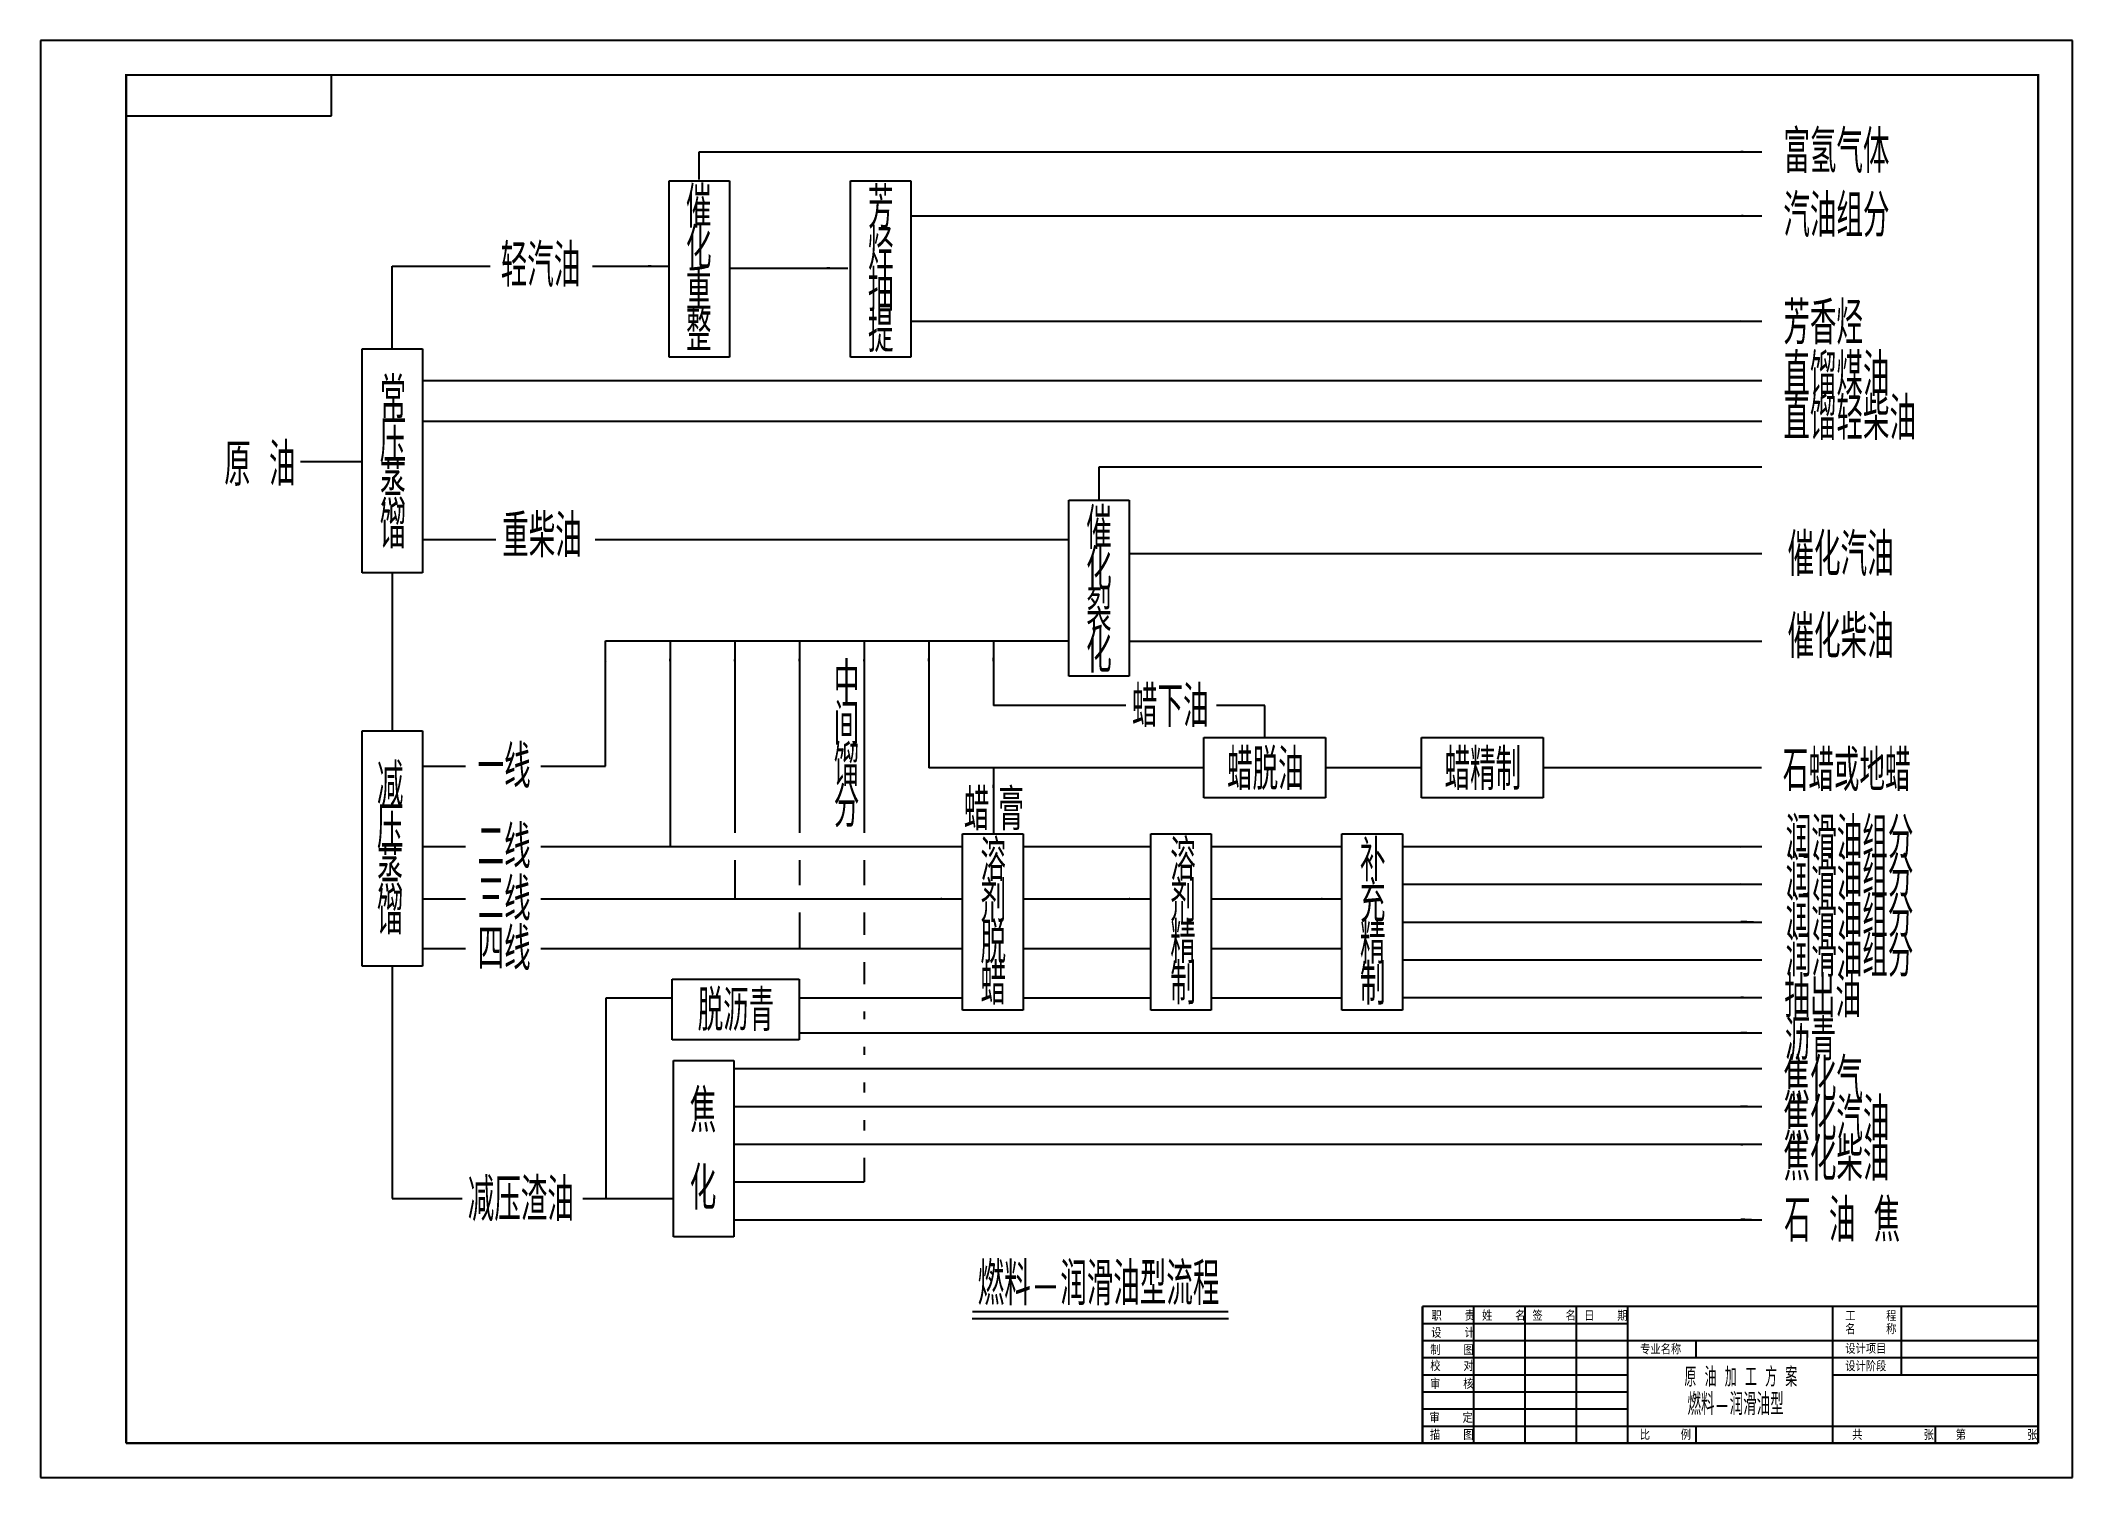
# Model space of a CAD drawing. Extents: x -55 to 256, y 386 to 1204.
# Drawn here: x -39.7 to 256.2, y 385.7 to 594.9 of the extents above; entities outside this region: 2.
import ezdxf

# ---------------------------------------------------------------- set-up
doc = ezdxf.new("R2010")
doc.units = 0
doc.header["$MEASUREMENT"] = 0
doc.layers.get('0').update_dxf_attribs({"color": 3, "linetype": 'CONTINUOUS'})
doc.styles.get("Standard").update_dxf_attribs({"font": 'romans', "width": 0.62, "bigfont": 'HZTXT.SHX'})

# ---------------------------------------------------------------- blocks, each defined once
blk = doc.blocks.new('CYFH08')
blk.add_lwpolyline([(0, 0, 0.6, 0, 0), (6, 0, 0, 0, 0)], format="xyseb")

msp = doc.modelspace()

# ---------------------------------------------------------------- linework, layer by layer
for p, q in [((256.15, 594.85), (-39.66, 594.85)), ((-39.66, 594.85), (-39.66, 385.69)), ((256.15, 385.69), (256.15, 594.85)), ((2.67, 583.9), (2.67, 589.87)), ((-27.21, 583.9), (2.67, 583.9)), ((56.23, 578.68), (210.93, 578.68)), ((56.23, 574.64), (56.23, 578.68)), ((51.83, 574.42), (60.63, 574.42)), ((51.83, 548.77), (51.83, 574.42)), ((60.63, 574.42), (60.63, 548.77)), ((78.24, 574.42), (87.04, 574.42)), ((78.24, 548.77), (78.24, 574.42)), ((87.04, 574.42), (87.04, 548.77)), ((87.04, 569.36), (210.93, 569.36)), ((11.54, 550.01), (11.54, 562.04)), ((11.54, 562.04), (25.77, 562.04)), ((40.7, 562.04), (51.83, 562.04)), ((60.63, 561.75), (77.84, 561.75)), ((87.04, 554.01), (210.93, 554.01)), ((7.14, 517.37), (7.14, 550.01)), ((7.14, 550.01), (15.93, 550.01)), ((15.93, 550.01), (15.93, 517.37)), ((60.63, 548.77), (51.83, 548.77)), ((87.04, 548.77), (78.24, 548.77)), ((15.93, 545.36), (210.93, 545.36)), ((15.93, 539.44), (210.93, 539.44)), ((7.14, 533.55), (-1.82, 533.55)), ((114.44, 532.79), (210.93, 532.79)), ((114.44, 527.96), (114.44, 532.79)), ((110.04, 527.96), (118.84, 527.96)), ((110.04, 502.31), (110.04, 527.96)), ((118.84, 527.96), (118.84, 502.31)), ((26.63, 522.2), (15.93, 522.2)), ((110.04, 522.2), (41.07, 522.2)), ((118.84, 520.17), (210.93, 520.17)), ((15.93, 517.37), (7.14, 517.37)), ((11.54, 517.37), (11.54, 494.39)), ((42.58, 489.21), (42.58, 507.47)), ((42.58, 507.47), (110.04, 507.47)), ((51.98, 507.47), (51.98, 477.53)), ((61.4, 507.47), (61.4, 479.53)), ((70.81, 507.47), (70.81, 479.53)), ((80.23, 507.47), (80.23, 479.53)), ((89.64, 507.47), (89.64, 489.01)), ((99.05, 507.47), (99.05, 498.04)), ((118.84, 507.42), (210.93, 507.42)), ((118.84, 502.31), (110.04, 502.31)), ((118.36, 498.04), (99.05, 498.04)), ((138.56, 498.04), (131.52, 498.04)), ((138.56, 493.41), (138.56, 498.04)), ((7.14, 460.13), (7.14, 494.39)), ((7.14, 494.39), (15.93, 494.39)), ((15.93, 494.39), (15.93, 460.13)), ((129.72, 493.41), (147.41, 493.41)), ((129.72, 484.61), (129.72, 493.41)), ((147.41, 493.41), (147.41, 484.61)), ((161.39, 484.61), (161.39, 493.41)), ((161.39, 493.41), (179.08, 493.41)), ((179.08, 493.41), (179.08, 484.61)), ((15.93, 489.21), (22.19, 489.21)), ((33.16, 489.21), (42.58, 489.21)), ((129.72, 489.01), (89.64, 489.01)), ((99.05, 489.01), (99.05, 479.36)), ((161.39, 489.01), (147.41, 489.01)), ((210.88, 489.01), (179.08, 489.01)), ((147.41, 484.61), (129.72, 484.61)), ((179.08, 484.61), (161.39, 484.61)), ((94.57, 453.7), (94.57, 479.36)), ((94.57, 479.36), (103.37, 479.36)), ((103.37, 479.36), (103.37, 453.7)), ((121.97, 453.7), (121.97, 479.36)), ((121.97, 479.36), (130.77, 479.36)), ((130.77, 479.36), (130.77, 453.7)), ((149.8, 453.7), (149.8, 479.36)), ((149.8, 479.36), (158.6, 479.36)), ((158.6, 479.36), (158.6, 453.7)), ((15.93, 477.53), (22.19, 477.53)), ((33.16, 477.53), (94.57, 477.53)), ((103.37, 477.53), (121.97, 477.53)), ((130.77, 477.53), (149.8, 477.53)), ((158.6, 477.53), (210.93, 477.53)), ((61.4, 475.53), (61.4, 469.92)), ((70.81, 475.53), (70.81, 471.92)), ((80.23, 475.53), (80.23, 471.92)), ((158.6, 472.03), (210.93, 472.03)), ((15.93, 469.92), (22.19, 469.92)), ((33.16, 469.92), (94.57, 469.92)), ((70.81, 467.92), (70.81, 462.68)), ((80.23, 467.92), (80.23, 464.68)), ((103.37, 469.92), (121.97, 469.92)), ((130.77, 469.92), (149.8, 469.92)), ((158.6, 466.53), (210.93, 466.53)), ((15.93, 462.68), (22.19, 462.68)), ((33.16, 462.68), (94.57, 462.68)), ((103.37, 462.68), (121.97, 462.68)), ((130.77, 462.68), (149.8, 462.68)), ((15.93, 460.13), (7.14, 460.13)), ((11.54, 460.13), (11.54, 426.3)), ((80.23, 460.68), (80.23, 457.49)), ((158.6, 461.03), (210.93, 461.03)), ((52.31, 458.2), (70.78, 458.2)), ((52.31, 449.4), (52.31, 458.2)), ((70.78, 458.2), (70.78, 449.4)), ((42.67, 426.27), (42.67, 455.49)), ((42.67, 455.49), (52.31, 455.49)), ((70.78, 455.49), (94.57, 455.49)), ((80.23, 453.49), (80.23, 452.39)), ((103.37, 453.7), (94.57, 453.7)), ((103.37, 455.49), (121.97, 455.49)), ((130.77, 453.7), (121.97, 453.7)), ((130.77, 455.49), (149.8, 455.49)), ((158.6, 453.7), (149.8, 453.7)), ((158.6, 455.53), (210.93, 455.53)), ((70.78, 450.39), (210.93, 450.39)), ((70.78, 449.4), (52.31, 449.4)), ((80.23, 448.39), (80.23, 447.2)), ((52.46, 420.73), (52.46, 446.38)), ((52.46, 446.38), (61.26, 446.38)), ((61.26, 446.38), (61.26, 420.73)), ((61.26, 445.2), (210.93, 445.2)), ((80.23, 443.2), (80.23, 441.7)), ((61.26, 439.7), (210.93, 439.7)), ((80.23, 437.7), (80.23, 436.2)), ((61.26, 434.2), (210.93, 434.2)), ((80.23, 432.2), (80.23, 428.7)), ((11.54, 426.3), (21.72, 426.3)), ((39.27, 426.27), (52.47, 426.27)), ((61.26, 428.7), (80.23, 428.7)), ((61.26, 423.2), (210.93, 423.2)), ((61.26, 420.73), (52.46, 420.73)), ((133.28, 408.77), (95.97, 408.77)), ((169, 390.67), (169, 410.59)), ((176.47, 390.67), (176.47, 410.59)), ((183.94, 390.67), (183.94, 410.59)), ((191.41, 390.67), (191.41, 410.59)), ((221.29, 390.67), (221.29, 410.59)), ((231.25, 400.63), (231.25, 410.59)), ((161.53, 408.1), (191.41, 408.1)), ((161.53, 405.61), (251.17, 405.61)), ((201.37, 403.12), (201.37, 405.61)), ((161.53, 403.12), (251.17, 403.12)), ((161.53, 400.63), (191.41, 400.63)), ((221.29, 400.63), (251.17, 400.63)), ((161.53, 398.14), (191.41, 398.14)), ((161.53, 395.65), (191.41, 395.65)), ((161.53, 393.16), (251.17, 393.16)), ((201.37, 390.67), (201.37, 393.16)), ((236.23, 390.67), (236.23, 393.16)), ((-39.66, 385.69), (256.15, 385.69))]:
    msp.add_line(p, q)
at = {"const_width": 0.299}
for points in [[(251.17, 390.67), (251.17, 589.87), (-27.21, 589.87), (-27.21, 390.67)], [(95.97, 409.81), (133.28, 409.81)], [(161.53, 410.59), (251.17, 410.59)], [(161.53, 390.67), (161.53, 410.59)], [(251.17, 410.59), (251.17, 390.67)], [(-27.21, 390.67), (251.17, 390.67)], [(251.17, 390.67), (161.53, 390.67)]]:
    msp.add_lwpolyline(points, dxfattribs=at)
for points in [[(207.88, 578.68, 0.299, 0, 0), (210.87, 578.68, 0, 0, 0)], [(207.94, 569.36, 0.299, 0, 0), (210.93, 569.36, 0, 0, 0)], [(48.78, 562.04, 0.299, 0, 0), (51.77, 562.04, 0, 0, 0)], [(74.8, 561.75, 0.299, 0, 0), (77.79, 561.75, 0, 0, 0)], [(207.88, 554.01, 0.299, 0, 0), (210.87, 554.01, 0, 0, 0)], [(207.88, 545.36, 0.299, 0, 0), (210.87, 545.36, 0, 0, 0)], [(207.88, 539.44, 0.299, 0, 0), (210.87, 539.44, 0, 0, 0)], [(106.87, 522.2, 0.299, 0, 0), (110.04, 522.2, 0, 0, 0)], [(207.88, 520.17, 0.299, 0, 0), (210.87, 520.17, 0, 0, 0)], [(42.58, 504.48, 0.299, 0, 0), (42.58, 507.47, 0, 0, 0)], [(51.98, 504.48, 0.299, 0, 0), (51.98, 507.47, 0, 0, 0)], [(61.4, 504.48, 0.299, 0, 0), (61.4, 507.47, 0, 0, 0)], [(70.81, 504.48, 0.299, 0, 0), (70.81, 507.47, 0, 0, 0)], [(80.23, 504.48, 0.299, 0, 0), (80.23, 507.47, 0, 0, 0)], [(89.64, 504.48, 0.299, 0, 0), (89.64, 507.47, 0, 0, 0)], [(99.05, 504.48, 0.299, 0, 0), (99.05, 507.47, 0, 0, 0)], [(106.87, 507.47, 0.299, 0, 0), (109.85, 507.47, 0, 0, 0)], [(207.88, 507.42, 0.299, 0, 0), (210.87, 507.42, 0, 0, 0)], [(11.54, 497.38, 0.299, 0, 0), (11.54, 494.39, 0, 0, 0)], [(99.05, 486.03, 0.299, 0, 0), (99.05, 489.01, 0, 0, 0)], [(207.88, 489, 0.299, 0, 0), (210.87, 489, 0, 0, 0)], [(91.4, 477.53, 0.299, 0, 0), (94.38, 477.53, 0, 0, 0)], [(118.79, 477.53, 0.299, 0, 0), (121.78, 477.53, 0, 0, 0)], [(146.81, 477.53, 0.299, 0, 0), (149.8, 477.53, 0, 0, 0)], [(207.88, 477.49, 0.299, 0, 0), (210.87, 477.49, 0, 0, 0)], [(207.88, 472.05, 0.299, 0, 0), (210.87, 472.05, 0, 0, 0)], [(91.4, 469.92, 0.299, 0, 0), (94.38, 469.92, 0, 0, 0)], [(118.79, 469.92, 0.299, 0, 0), (121.78, 469.92, 0, 0, 0)], [(146.81, 469.92, 0.299, 0, 0), (149.8, 469.92, 0, 0, 0)], [(207.88, 466.61, 0.299, 0, 0), (210.87, 466.61, 0, 0, 0)], [(91.4, 462.68, 0.299, 0, 0), (94.38, 462.68, 0, 0, 0)], [(118.79, 462.68, 0.299, 0, 0), (121.78, 462.68, 0, 0, 0)], [(146.81, 462.68, 0.299, 0, 0), (149.8, 462.68, 0, 0, 0)], [(207.88, 461.01, 0.299, 0, 0), (210.87, 461.01, 0, 0, 0)], [(49.14, 455.49, 0.299, 0, 0), (52.12, 455.49, 0, 0, 0)], [(91.4, 455.49, 0.299, 0, 0), (94.38, 455.49, 0, 0, 0)], [(118.79, 455.49, 0.299, 0, 0), (121.78, 455.49, 0, 0, 0)], [(146.81, 455.49, 0.299, 0, 0), (149.8, 455.49, 0, 0, 0)], [(207.88, 455.57, 0.299, 0, 0), (210.87, 455.57, 0, 0, 0)], [(207.88, 450.45, 0.299, 0, 0), (210.87, 450.45, 0, 0, 0)], [(207.88, 445.2, 0.299, 0, 0), (210.87, 445.2, 0, 0, 0)], [(207.88, 439.73, 0.299, 0, 0), (210.87, 439.73, 0, 0, 0)], [(207.88, 434.14, 0.299, 0, 0), (210.87, 434.14, 0, 0, 0)], [(49.43, 426.27, 0.299, 0, 0), (52.42, 426.27, 0, 0, 0)], [(207.88, 423.26, 0.299, 0, 0), (210.87, 423.26, 0, 0, 0)]]:
    msp.add_lwpolyline(points, format="xyseb")

# ---------------------------------------------------------------- block references
at = {"xscale": 0.498, "yscale": 0.498, "zscale": 0.498}
msp.add_blockref('CYFH08', (4.15, 533.55), dxfattribs=at)

# ---------------------------------------------------------------- texts
at = {"width": 0.62}
for s, height, p in [('文件名：', 5.609, (-54.72, 1197.43)), ('farhyx01.dwg', 4.3148, (-39.6, 1197.86)), ('富氢气体', 6.228, (214.08, 575.58)), ('催', 6, (54.3, 567.62)), ('芳', 6, (80.8, 567.49)), ('汽油组分', 6.228, (214.08, 566.27)), ('化', 6, (54.3, 561.62)), ('烃', 6, (80.8, 561.49)), ('轻汽油', 6.228, (27.33, 559.01)), ('重', 6, (54.3, 555.62)), ('抽', 6, (80.8, 555.49)), ('整', 6, (54.3, 549.62)), ('芳香烃', 6.228, (214.08, 550.63)), ('提', 6, (80.8, 549.49)), ('直馏煤油', 6.228, (214.08, 543.1)), ('常', 6.23, (9.71, 539.6)), ('直馏轻柴油', 6.228, (214.08, 536.72)), ('压', 6.23, (9.71, 533.37)), ('原 油', 6.228, (-12.92, 530.03)), ('蒸', 6.23, (9.71, 527.14)), ('馏', 6.23, (9.71, 520.91)), ('催', 6, (112.57, 520.85)), ('重柴油', 6.228, (27.55, 519.64)), ('催化汽油', 6.228, (214.68, 516.93)), ('化', 6, (112.57, 514.85)), ('裂', 6, (112.57, 508.85)), ('催化柴油', 6.228, (214.68, 504.96)), ('化', 6, (112.57, 502.85)), ('中', 6, (75.82, 498.35)), ('蜡下油', 6, (119.23, 494.93)), ('间', 6, (75.82, 492.35)), ('一线', 6.228, (23.96, 486.04)), ('馏', 6, (75.82, 486.35)), ('蜡脱油', 6, (133.07, 485.76)), ('蜡精制', 6, (164.74, 485.76)), ('石蜡或地蜡', 6, (213.99, 485.6)), ('减', 6.23, (9.3, 483.4)), ('分', 6, (75.82, 480.35)), ('蜡', 6, (94.74, 479.9)), ('膏', 6, (99.78, 479.9)), ('压', 6.23, (9.3, 477.17)), ('润滑油组分', 6, (214.41, 475.82)), ('二线', 6.228, (23.96, 474.36)), ('蒸', 6.23, (9.3, 470.94)), ('溶', 6, (97.18, 472.51)), ('溶', 6, (124.81, 472.55)), ('补', 6, (152.43, 472.48)), ('润滑油组分', 6, (214.41, 470.22)), ('三线', 6.228, (23.96, 466.75)), ('馏', 6.23, (9.3, 464.71)), ('剂', 6, (97.18, 466.51)), ('剂', 6, (124.81, 466.55)), ('充', 6, (152.43, 466.48)), ('润滑油组分', 6, (214.41, 464.35)), ('四线', 6.228, (23.96, 459.51)), ('脱', 6, (97.18, 460.51)), ('精', 6, (124.81, 460.55)), ('精', 6, (152.43, 460.48)), ('润滑油组分', 6, (214.41, 458.57)), ('蜡', 6, (97.18, 454.51)), ('制', 6, (124.81, 454.55)), ('制', 6, (152.43, 454.48)), ('抽出油', 6, (214.22, 452.66)), ('脱沥青', 6, (56, 450.67)), ('沥青', 6, (214.3, 446.38)), ('焦化气', 6.228, (214.08, 440.5)), ('焦', 6.23, (54.85, 435.93)), ('焦化汽油', 6.228, (214.08, 434.73)), ('焦化柴油', 6.228, (214.08, 428.88)), ('减压渣油', 6.228, (22.53, 423)), ('化', 6.23, (54.85, 424.67)), ('石 油 焦', 6.228, (214.2, 420)), ('燃料-润滑油型流程', 6.228, (96.77, 410.75)), ('原 油 加 工 方 案', 2.8091, (199.67, 398.9)), ('燃料-润滑油型', 3.176, (200.12, 394.76))]:
    msp.add_text(s, height=height, dxfattribs=at).set_placement(p)
for s, p in [('职   责', (162.85, 408.49)), ('姓   名', (170.2, 408.49)), ('签   名', (177.54, 408.49)), ('日   期', (185.07, 408.49)), ('工    程', (223.09, 408.45)), ('设   计', (162.8, 406.01)), ('设计项目', (223.09, 403.68)), ('名    称', (223.09, 406.53)), ('校   对', (162.67, 401.17)), ('制   图', (162.67, 403.5)), ('专业名称', (193.22, 403.6)), ('设计阶段', (223.09, 401.14)), ('审   核', (162.63, 398.57)), ('审   定', (162.54, 393.63)), ('描   图', (162.63, 391.15)), ('比    例', (193.18, 391.15)), ('共        张', (224.09, 391.14)), ('第        张', (239.17, 391.14))]:
    msp.add_text(s, height=1.494).set_placement(p)

doc.saveas('drawing.dxf')
